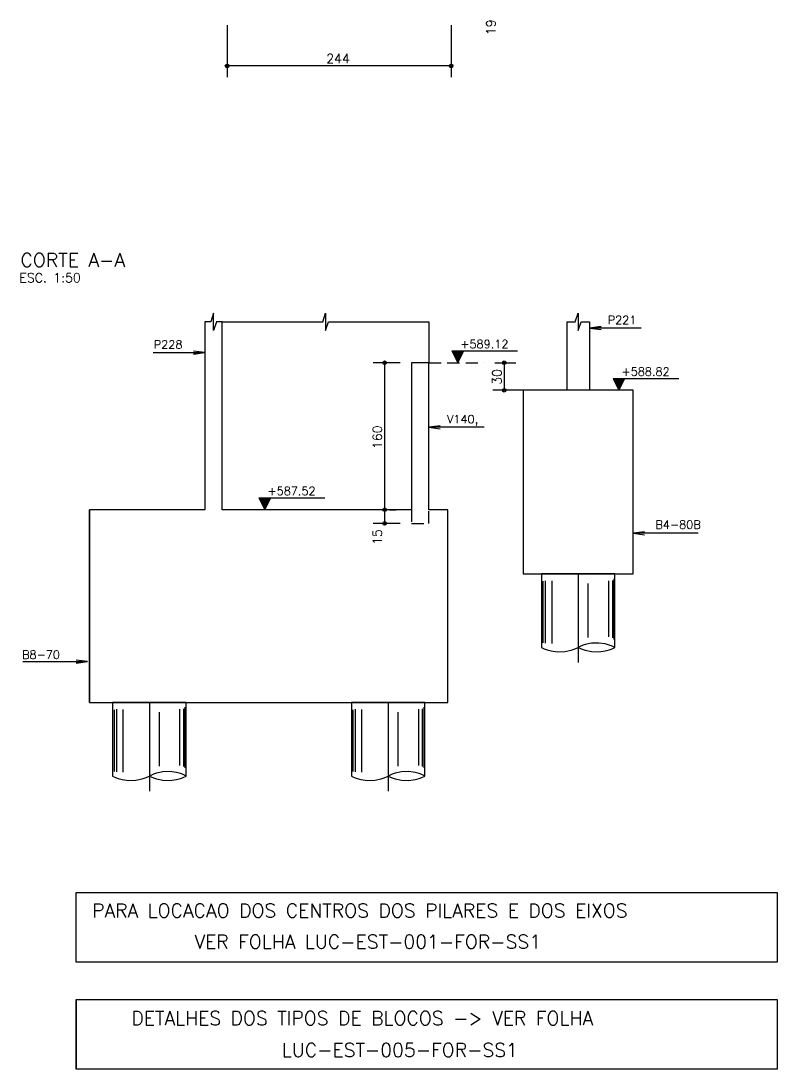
# Model space of a CAD drawing. Extents: x -5956 to 5211, y -572 to 5735.
# Drawn here: x 2075 to 3310, y 1748 to 3460 of the extents above; entities that cross this region are included whole.
import ezdxf

# ---------------------------------------------------------------- set-up
doc = ezdxf.new("R2010")
doc.units = 0
doc.header["$LTSCALE"] = 100
doc.header["$MEASUREMENT"] = 0
doc.linetypes.add('ESTILO_TQS_0002', pattern=[0.3, 0.2, -0.1])
doc.linetypes.add('ESTILO_TQS_0003', pattern=[2.05, 1.5, -0.2, 0.15, -0.2])
doc.layers.get('0').update_dxf_attribs({"color": 245, "linetype": 'CONTINUOUS'})
for name, color, linetype in [('01', 7, 'CONTINUOUS'), ('16', 5, 'CONTINUOUS'), ('204', 7, 'ESTILO_TQS_0003'), ('210', 7, 'ESTILO_TQS_0002'), ('221', 102, 'CONTINUOUS'), ('30', 7, 'CONTINUOUS')]:
    doc.layers.add(name, color=color, linetype=linetype)
doc.styles.get("Standard").update_dxf_attribs({"font": 'ROMANS.SHX'})

# ---------------------------------------------------------------- blocks, each defined once
blk = doc.blocks.new('ESTACR', base_point=(2.576772, 7.896558))
for p, q in [((3.076772, 7.896558), (2.076772, 7.896558)), ((2.076772, 7.896558), (2.076772, 6.896558)), ((3.076772, 6.896558), (3.076772, 7.896558)), ((2.100326, 6.958165), (2.100326, 7.796521)), ((2.133797, 6.953296), (2.133797, 7.804268)), ((2.22082, 6.948428), (2.220821, 7.801686)), ((2.712841, 7.031191), (2.71284, 7.765527)), ((2.992438, 7.040928), (2.992438, 7.804268)), ((3.0463, 7.026323), (3.0463, 7.809434)), ((3.066201, 7.006848), (3.066201, 7.832679))]:
    blk.add_line(p, q)
for points in [[(2.076772, 6.896558), (2.115884, 6.878214), (2.154125, 6.863771), (2.207436, 6.848873), (2.296409, 6.83645), (2.394287, 6.839813), (2.479725, 6.857582), (2.521185, 6.871588), (2.576771, 6.896558)], [(3.076772, 6.896557), (3.037659, 6.914902), (2.999419, 6.929344), (2.946108, 6.944243), (2.857134, 6.956665), (2.759257, 6.953301), (2.673818, 6.935533), (2.632358, 6.921528), (2.576772, 6.896557)], [(2.576772, 6.896559), (2.632358, 6.871588), (2.673818, 6.857583), (2.759257, 6.839814), (2.857134, 6.836451), (2.946108, 6.848873), (2.999419, 6.863772), (3.037659, 6.878214), (3.076772, 6.896559)]]:
    blk.add_lwpolyline(points)
at = {"layer": '204'}
blk.add_line((2.576772, 7.896558), (2.576772, 6.692342), dxfattribs=at)

msp = doc.modelspace()

# ---------------------------------------------------------------- linework, layer by layer
for p, q in [((2741.72176, 2968.307866), (2741.72176, 2901.603489)), ((2966.72176, 2968.307866), (2966.72176, 2856.603489)), ((3004.22176, 2968.307866), (3004.22176, 2856.603489)), ((2779.03042, 2921.13842), (2788.797881, 2901.603489)), ((2779.03042, 2921.13842), (2886.55141, 2921.13842)), ((2779.901482, 2919.396203), (2797.694261, 2919.396203)), ((2780.772581, 2917.654041), (2796.823162, 2917.654041)), ((2781.643643, 2915.911843), (2795.952062, 2915.911843)), ((2782.514743, 2914.169681), (2795.081, 2914.169681)), ((2783.385842, 2912.427483), (2794.209901, 2912.42752)), ((2784.256904, 2910.685321), (2793.338801, 2910.685321)), ((2788.797881, 2901.603489), (2798.56536, 2921.13842)), ((2785.128004, 2908.94315), (2792.467702, 2908.943113)), ((2785.999103, 2907.200952), (2791.596603, 2907.200905)), ((2786.870202, 2905.458744), (2790.725503, 2905.458744)), ((2787.74132, 2903.716582), (2789.854441, 2903.716582)), ((3042.379927, 2876.13842), (3052.147388, 2856.603489)), ((3042.379927, 2876.13842), (3149.900918, 2876.13842)), ((3052.147388, 2856.603489), (3061.914868, 2876.13842)), ((3043.250989, 2874.396203), (3061.043768, 2874.396203)), ((3044.122089, 2872.654041), (3060.172669, 2872.654041)), ((3044.993151, 2870.911843), (3059.30157, 2870.911843)), ((3045.86425, 2869.169681), (3058.430508, 2869.169681)), ((3046.735349, 2867.427483), (3057.559408, 2867.42752)), ((3047.606412, 2865.685321), (3056.688309, 2865.685321)), ((3048.477511, 2863.94315), (3055.817209, 2863.943113)), ((3049.34861, 2862.200952), (3054.94611, 2862.200905)), ((3050.21971, 2860.458744), (3054.075011, 2860.458744)), ((3051.090828, 2858.716582), (3053.203949, 2858.716582)), ((2464.051657, 2681.13842), (2473.819118, 2661.603489)), ((2464.051657, 2681.13842), (2571.572647, 2681.13842)), ((2464.922719, 2679.396203), (2482.715498, 2679.396203)), ((2465.793818, 2677.654041), (2481.844399, 2677.654041)), ((2466.66488, 2675.911843), (2480.973299, 2675.911843)), ((2467.53598, 2674.169681), (2480.102237, 2674.169681)), ((2468.407079, 2672.427483), (2479.231138, 2672.42752)), ((2469.278141, 2670.685321), (2478.360038, 2670.685321)), ((2473.819118, 2661.603489), (2483.586597, 2681.13842)), ((2470.14924, 2668.94315), (2477.488939, 2668.943113)), ((2471.02034, 2667.200952), (2476.61784, 2667.200905)), ((2471.891439, 2665.458744), (2475.74674, 2665.458744)), ((2472.762557, 2663.716582), (2474.875678, 2663.716582))]:
    msp.add_line(p, q)
for points in [[(2404.22176, 2968.307866), (2568.221778, 2968.307866), (2572.97176, 2982.557866), (2572.97176, 2954.057866), (2577.721769, 2968.307866), (2741.72176, 2968.307866)], [(2966.72176, 2968.307866), (2980.721778, 2968.307866), (2985.47176, 2982.557866), (2985.47176, 2954.057866), (2990.221769, 2968.307866), (3004.22176, 2968.307866)]]:
    msp.add_lwpolyline(points)
at = {"layer": '01'}
for p, q in [((2165.796296, 1861.563701), (3310.274616, 1861.563701)), ((2165.796296, 1861.563701), (2165.796296, 1747.96363)), ((3310.274616, 1861.563701), (3310.274616, 1747.96363)), ((3310.274616, 1747.96363), (2165.796296, 1747.96363))]:
    msp.add_line(p, q, dxfattribs=at)
for points in [[(2187.57023, 2661.603489), (2187.57023, 2346.603489), (2772.57023, 2346.603489), (2772.57023, 2661.603489), (2741.72176, 2661.603489), (2741.72176, 2901.603489), (2713.22176, 2901.603489), (2713.22176, 2661.603489), (2404.22176, 2661.603489), (2404.22176, 2968.307866), (2394.721769, 2968.307866), (2389.97176, 2954.057866), (2389.97176, 2982.557866), (2385.221778, 2968.307866), (2375.72176, 2968.307866), (2375.72176, 2661.603489), (2187.57023, 2661.603489), (2187.57023, 2346.603489), (2187.57023, 2661.603489)], [(2895.471825, 2856.603489), (2895.471825, 2556.603489), (3075.471825, 2556.603489), (3075.471825, 2856.603489), (3007.971909, 2856.603489), (3004.221909, 2856.603489), (2975.721909, 2856.603489), (2971.971909, 2856.603489), (2895.471825, 2856.603489), (2895.471825, 2856.603489)], [(2165.796296, 2036.060116), (3310.274616, 2036.060116), (3310.274616, 1922.460046), (2165.796296, 1922.460046), (2165.796296, 2036.060116)]]:
    msp.add_lwpolyline(points, dxfattribs=at)
at = {"layer": '210'}
msp.add_line((2741.72176, 2901.603489), (2830.754898, 2901.603489), dxfattribs=at)
msp.add_lwpolyline([(2713.22176, 2661.603489), (2713.22176, 2639.103489), (2741.72176, 2639.103489), (2741.72176, 2661.603489)], dxfattribs=at)
at = {"layer": '221', "color": 11, "linetype": 'Continuous'}
for p, q in [((2411.97212, 3453.027426), (2411.97212, 3367.865936)), ((2777.97212, 3453.027426), (2777.97212, 3367.865936)), ((2777.97212, 3386.615936), (2411.97212, 3386.615936)), ((2694.47176, 2901.603489), (2650.660208, 2901.603489)), ((2669.410208, 2901.603489), (2669.410208, 2661.603489)), ((2713.22176, 2901.603489), (2713.22176, 2901.603489)), ((2830.754898, 2901.603489), (2830.754898, 2901.603489)), ((2849.504898, 2901.603489), (2883.504599, 2901.603489)), ((2864.754599, 2901.603489), (2864.754599, 2856.603489)), ((2953.221909, 2856.603489), (2846.004599, 2856.603489)), ((2971.971909, 2856.603489), (2971.971909, 2856.603489)), ((2694.47176, 2661.603489), (2650.660208, 2661.603489)), ((2658.771092, 2661.603489), (2658.771092, 2661.603489)), ((2669.410208, 2661.603489), (2669.410208, 2639.103489)), ((2677.521092, 2661.603489), (2688.160208, 2661.603489)), ((2713.22176, 2661.603489), (2713.22176, 2661.603489)), ((2694.47176, 2639.103489), (2650.660208, 2639.103489)), ((2713.22176, 2639.103489), (2713.22176, 2639.103489))]:
    msp.add_line(p, q, dxfattribs=at)
for points in [[(3088.371405, 2958.238998), (3004.22176, 2958.238998), (3022.811351, 2960.686364), (3004.22176, 2958.238998), (3022.811351, 2955.791632)], [(2291.572116, 2918.252122), (2375.72176, 2918.252122), (2357.132169, 2915.804755), (2375.72176, 2918.252122), (2357.132169, 2920.699488)], [(2832.11834, 2796.304921), (2741.72176, 2796.304921), (2760.311351, 2798.752287), (2741.72176, 2796.304921), (2760.311351, 2793.857555)], [(3181.209301, 2623.177063), (3075.471825, 2623.177063), (3094.061416, 2625.624429), (3075.471825, 2623.177063), (3094.061416, 2620.729697)], [(2078.22615, 2413.428117), (2183.963626, 2413.428117), (2165.374035, 2410.980751), (2183.963626, 2413.428117), (2165.374035, 2415.875483)]]:
    msp.add_lwpolyline(points, dxfattribs=at)
for centre, radius in [((2411.97212, 3386.615936), 3), ((2411.97212, 3386.615936), 1.5), ((2777.97212, 3386.615936), 3), ((2777.97212, 3386.615936), 1.5), ((2669.410208, 2901.603489), 3), ((2669.410208, 2901.603489), 1.5), ((2864.754599, 2901.603489), 3), ((2864.754599, 2901.603489), 1.5), ((2864.754599, 2856.603489), 3), ((2864.754599, 2856.603489), 1.5), ((2669.410208, 2661.603489), 3), ((2669.410208, 2661.603489), 3), ((2669.410208, 2661.603489), 1.5), ((2669.410208, 2661.603489), 1.5), ((2669.410208, 2639.103489), 3), ((2669.410208, 2639.103489), 1.5)]:
    msp.add_circle(centre, radius, dxfattribs=at)
at = {"layer": '30'}
for points in [[(2187.57023, 2661.603489), (2187.57023, 2346.603489), (2772.57023, 2346.603489), (2772.57023, 2661.603489), (2741.72176, 2661.603489), (2741.72176, 2901.603489), (2713.22176, 2901.603489), (2713.22176, 2661.603489), (2404.22176, 2661.603489), (2404.22176, 2968.307866), (2394.721769, 2968.307866), (2389.97176, 2954.057866), (2389.97176, 2982.557866), (2385.221778, 2968.307866), (2375.72176, 2968.307866), (2375.72176, 2661.603489), (2187.57023, 2661.603489), (2187.57023, 2346.603489), (2187.57023, 2661.603489)], [(2187.57023, 2661.603489), (2187.57023, 2346.603489), (2772.57023, 2346.603489), (2772.57023, 2661.603489), (2741.72176, 2661.603489), (2741.72176, 2901.603489), (2713.22176, 2901.603489), (2713.22176, 2661.603489), (2404.22176, 2661.603489), (2404.22176, 2968.307866), (2394.721769, 2968.307866), (2389.97176, 2954.057866), (2389.97176, 2982.557866), (2385.221778, 2968.307866), (2375.72176, 2968.307866), (2375.72176, 2661.603489), (2187.57023, 2661.603489), (2187.57023, 2346.603489), (2187.57023, 2661.603489)], [(2895.471825, 2856.603489), (2895.471825, 2556.603489), (3075.471825, 2556.603489), (3075.471825, 2856.603489), (3007.971909, 2856.603489), (3004.221909, 2856.603489), (2975.721909, 2856.603489), (2971.971909, 2856.603489), (2895.471825, 2856.603489), (2895.471825, 2856.603489)], [(2895.471825, 2856.603489), (2895.471825, 2556.603489), (3075.471825, 2556.603489), (3075.471825, 2856.603489), (3007.971909, 2856.603489), (3004.221909, 2856.603489), (2975.721909, 2856.603489), (2971.971909, 2856.603489), (2895.471825, 2856.603489), (2895.471825, 2856.603489)], [(2165.796296, 2036.060116), (3310.274616, 2036.060116), (3310.274616, 1922.460046), (2165.796296, 1922.460046), (2165.796296, 2036.060116)], [(2165.796296, 1861.563701), (3310.274616, 1861.563701), (3310.274616, 1747.96363), (2165.796296, 1747.96363), (2165.796296, 1861.563701)]]:
    msp.add_lwpolyline(points, dxfattribs=at)

# ---------------------------------------------------------------- block references
at = {"xscale": 120, "yscale": 120}
for p in [(2985.471825, 2556.603489), (2285.07023, 2346.603489), (2675.07023, 2346.603489)]:
    msp.add_blockref('ESTACR', p, dxfattribs=at)

# ---------------------------------------------------------------- texts
for s, height, p in [('ESC. 1:50', 15, (2072.799864, 3032.957689)), ('+589.12', 13.5, (2792.874537, 2925.41865)), ('+588.82', 13.5, (3056.224045, 2880.41865)), ('+587.52', 13.5, (2477.895774, 2685.41865))]:
    msp.add_text(s, height=height).set_placement(p)
at = {"layer": '01'}
for s, p in [('PARA LOCACAO DOS CENTROS DOS PILARES E DOS EIXOS', (2191.511822, 1995.565551)), ('  VER FOLHA LUC-EST-001-FOR-SS1', (2327.867065, 1944.678743)), ('DETALHES DOS TIPOS DE BLOCOS -> VER FOLHA ', (2255.676601, 1819.78091)), ('LUC-EST-005-FOR-SS1', (2501.237469, 1767.829117))]:
    msp.add_text(s, height=22.5, dxfattribs=at).set_placement(p)
at = {"layer": '16'}
msp.add_text('CORTE A-A', height=22.5, dxfattribs=at).set_placement((2074.588676, 3058.165564))
at = {"layer": '221', "color": 11, "linetype": 'Continuous'}
for s, p in [('19', (2850.360842, 3436.777431)), ('30', (2860.254599, 2865.603489)), ('160', (2664.910208, 2760.603489)), ('15', (2664.910208, 2604.103494))]:
    msp.add_text(s, height=15, rotation=90, dxfattribs=at).set_placement(p)
msp.add_text('244', height=15, dxfattribs=at).set_placement((2573.97212, 3391.115936))
at = {"layer": '221'}
for s, p in [('P221', (3033.723562, 2964.720765)), ('P228', (2292.219958, 2924.733889)), ('V140,', (2771.223562, 2802.786688)), ('B8-70', (2077.191821, 2418.009266))]:
    msp.add_text(s, height=13.5, dxfattribs=at).set_placement(p)
msp.add_text('B4-80B', height=13.5, rotation=360, dxfattribs=at).set_placement((3111.625966, 2630.45354))

doc.saveas('drawing.dxf')
